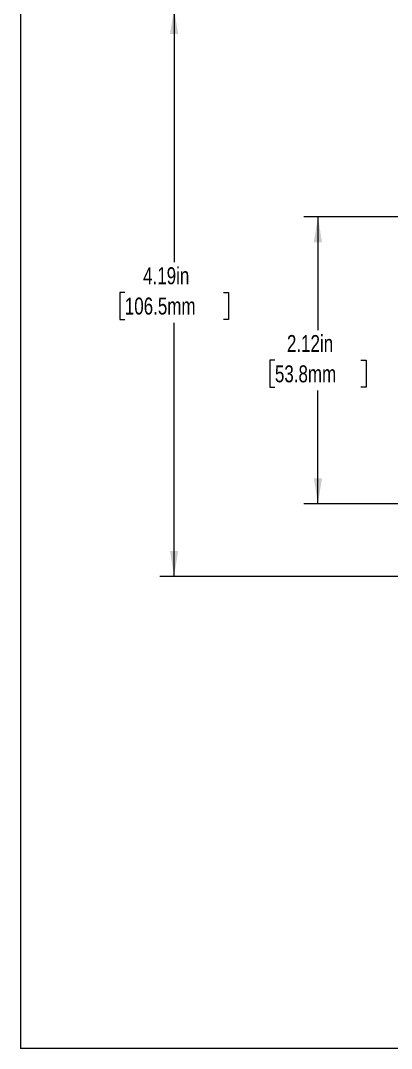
# Model space of a CAD drawing. Header units: inches. Extents: x 0.1 to 10.9, y 0 to 8.5.
# Drawn here: x 0.06 to 1.89, y 0.04 to 5.1 of the extents above; entities that cross this region are included whole.
import ezdxf

# ---------------------------------------------------------------- set-up
doc = ezdxf.new("R2010")
doc.units = ezdxf.units.IN
doc.header["$MEASUREMENT"] = 0
doc.styles.add('SLDTEXTSTYLE0', font='TXT', dxfattribs={"width": 0.75})
doc.dimstyles.new('SLDDIMSTYLE0', dxfattribs={"dimtxt": 0.083333, "dimasz": 0.125, "dimexe": 0, "dimexo": 0.0625, "dimgap": 0.020833, "dimtad": 0, "dimtih": 1, "dimtoh": 1, "dimlfac": 1.5, "dimrnd": 1e-09, "dimzin": 12, "dimdsep": 46, "dimtxsty": 'SLDTEXTSTYLE0', "dimsah": 1, "dimcen": 0.09, "dimadec": 0, "dimazin": 3, "dimtfac": 1, "dimtofl": 0, "dimtmove": 0, "dimatfit": 3, "dimfxl": 1, "dimfrac": 2, "dimtolj": 1, "dimtzin": 12, "dimarcsym": 0})

# ---------------------------------------------------------------- blocks, each defined once
blk = doc.blocks.new('_D_2')
at = {"color": 7, "linetype": 'Continuous', "lineweight": 18}
for p, q in [((2.5397, 4.1313), (1.4574, 4.1313)), ((1.5274, 4.1313), (1.5274, 3.5739)), ((1.3155, 3.4246), (1.2901, 3.4246)), ((1.2901, 3.4246), (1.2901, 3.2922)), ((1.7392, 3.4246), (1.7646, 3.4246)), ((1.7646, 3.4246), (1.7646, 3.2922)), ((1.2901, 3.2922), (1.3155, 3.2922)), ((1.7646, 3.2922), (1.7392, 3.2922)), ((1.5274, 2.718), (1.5274, 3.2753)), ((2.5397, 2.718), (1.4574, 2.718))]:
    blk.add_line(p, q, dxfattribs=at)
for points in [[(1.5274, 4.1313), (1.5074, 4.0063), (1.5474, 4.0063)], [(1.5274, 2.718), (1.5474, 2.843), (1.5074, 2.843)]]:
    blk.add_solid(points, dxfattribs=at)
at = {"color": 7, "linetype": 'Continuous', "lineweight": 18, "char_height": 0.08333, "attachment_point": 1, "style": 'SLDTEXTSTYLE0'}
for s, insert in [('2.12in', (1.3747, 3.549)), ('53.8mm', (1.3155, 3.3997))]:
    blk.add_mtext(s, dxfattribs=dict(at, insert=insert))
blk = doc.blocks.new('_D_3')
at = {"color": 7, "linetype": 'Continuous', "lineweight": 18}
for p, q in [((1.9297, 5.1566), (0.7487, 5.1566)), ((0.8187, 5.1566), (0.8187, 3.9078)), ((0.576, 3.7585), (0.5507, 3.7585)), ((0.5507, 3.7585), (0.5507, 3.6261)), ((1.0614, 3.7585), (1.0867, 3.7585)), ((1.0867, 3.7585), (1.0867, 3.6261)), ((0.5507, 3.6261), (0.576, 3.6261)), ((0.8187, 2.3603), (0.8187, 3.6092)), ((1.0867, 3.6261), (1.0614, 3.6261)), ((2.5731, 2.3603), (0.7487, 2.3603))]:
    blk.add_line(p, q, dxfattribs=at)
for points in [[(0.8187, 5.1566), (0.7987, 5.0316), (0.8387, 5.0316)], [(0.8187, 2.3603), (0.8387, 2.4853), (0.7987, 2.4853)]]:
    blk.add_solid(points, dxfattribs=at)
at = {"color": 7, "linetype": 'Continuous', "lineweight": 18, "char_height": 0.08333, "attachment_point": 1, "style": 'SLDTEXTSTYLE0'}
for s, insert in [('4.19in', (0.666, 3.8828)), ('106.5mm', (0.576, 3.7335))]:
    blk.add_mtext(s, dxfattribs=dict(at, insert=insert))

msp = doc.modelspace()

# ---------------------------------------------------------------- linework, layer by layer
at = {"color": 7, "linetype": 'Continuous', "lineweight": 18}
for p in [(0.0622, 8.4506), (10.9445, 0.0356)]:
    msp.add_line(p, (0.0622, 0.0356), dxfattribs=at)

# ---------------------------------------------------------------- dimensions: what is measured, and where the dimension line sits
for base, p1, p2, picture, middle in [((0.8187, 2.3603), (1.9797, 5.1566), (2.6231, 2.3603), '_D_3', (0.8187, 3.7585)), ((1.5274, 4.1313), (2.5897, 2.718), (2.5897, 4.1313), '_D_2', (1.5274, 3.4246))]:
    dim = msp.add_linear_dim(base=base, p1=p1, p2=p2, angle=90, dimstyle='SLDDIMSTYLE0', dxfattribs=at)
    dim.commit()
    dim.dimension.update_dxf_attribs({"geometry": picture, "text_midpoint": middle, "dimtype": 160})

doc.saveas('drawing.dxf')
